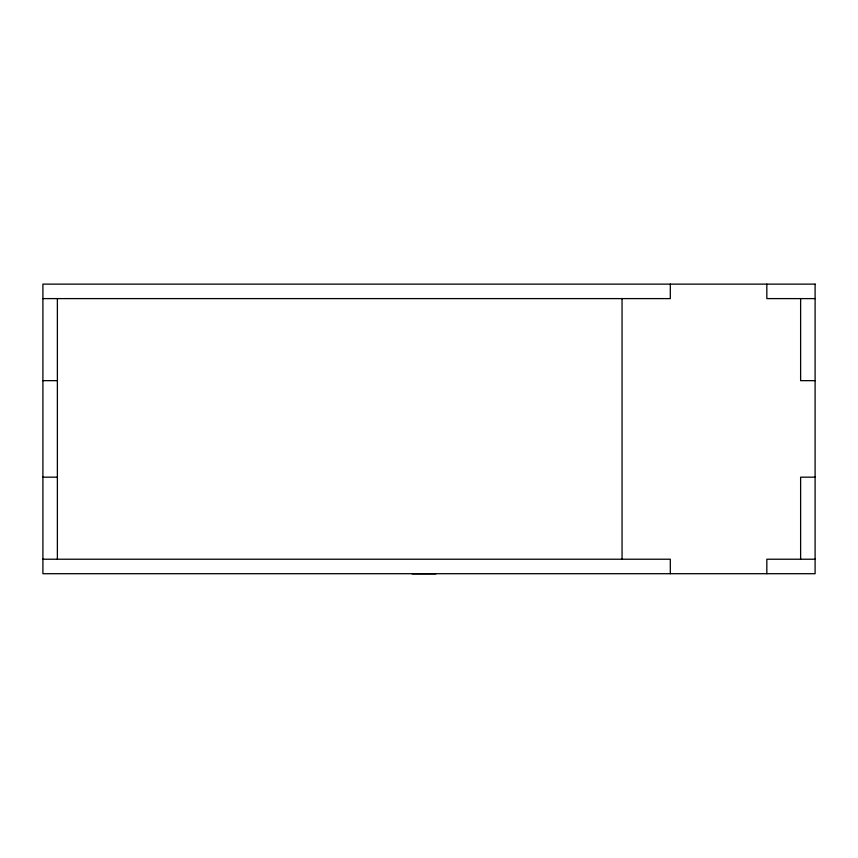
<?xml version="1.0" encoding="UTF-8"?>
<svg xmlns="http://www.w3.org/2000/svg" width="858" height="858" viewBox="0 0 858 858"><rect width="100%" height="100%" fill="white"/><g stroke="black" fill="none" stroke-linecap="round" stroke-linejoin="round"><path stroke-width="1.29" d="M42.9 298.605L670.312 298.605L670.312 284.127M815.1 298.605L766.837 298.605L766.837 284.127M42.9 380.652L57.379 380.652M815.1 380.652L800.621 380.652L800.621 298.605M42.9 477.177L57.379 477.177M815.1 477.177L800.621 477.177L800.621 559.223M42.9 559.223L670.312 559.223L670.312 573.702M815.1 559.223L766.837 559.223L766.837 573.702M412.119 573.873L435.885 573.873M622.05 298.605L622.05 559.223M57.379 298.605L57.379 559.223M815.1 284.127L42.9 284.127L42.9 573.702L815.1 573.702L815.1 284.127"/></g></svg>
